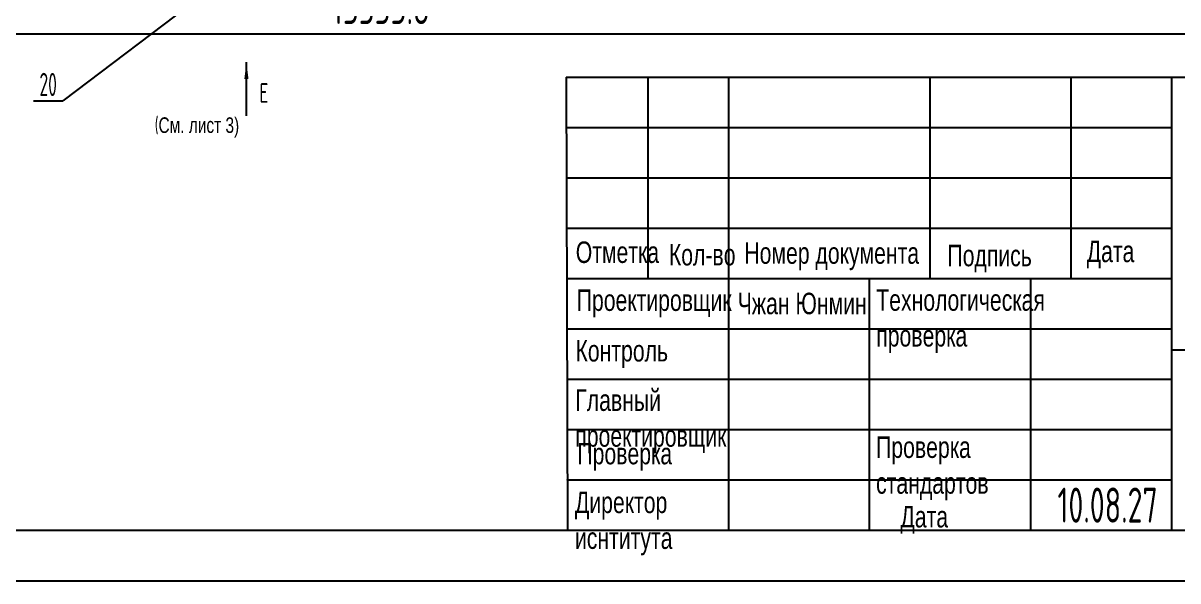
# Model space of a CAD drawing. Header units: millimetres. Extents: x 0 to 27300, y -12741 to 19305.
# Drawn here: x 11877 to 19274, y 0 to 3573 of the extents above; entities that cross this region are included whole.
import ezdxf
from ezdxf.enums import TextEntityAlignment as Align

# ---------------------------------------------------------------- set-up
doc = ezdxf.new("R2010")
doc.units = ezdxf.units.MM
doc.header["$LTSCALE"] = 650
for name, color, linetype in [('01', 7, 'Continuous'), ('02', 1, 'Continuous'), ('08', 1, 'Continuous'), ('11', 3, 'Continuous'), ('THICK', 7, 'Continuous')]:
    doc.layers.add(name, color=color, linetype=linetype)
doc.styles.get("Standard").update_dxf_attribs({"font": 'isocp', "width": 0.707, "bigfont": 'intecad.shx'})
doc.dimstyles.new('INTE', dxfattribs={"dimscale": 65, "dimtxt": 3.5, "dimasz": 3, "dimexe": 3, "dimexo": 0, "dimgap": 1, "dimtad": 1, "dimdsep": 46, "dimtxsty": 'Standard', "dimcen": 0, "dimclrd": 1, "dimclre": 1, "dimclrt": 3, "dimadec": 0, "dimazin": 0, "dimtfac": 1, "dimtmove": 0, "dimatfit": 0, "dimfxl": 1, "dimarcsym": 0})

# ---------------------------------------------------------------- blocks, each defined once
blk = doc.blocks.new('*D421')
at = {"layer": '08', "color": 1, "lineweight": -2}
for p, q in [((20833.6, 11277), (20833.6, 3306.5)), ((7500, 10564.9), (7500, 3306.5)), ((20638.6, 3501.5), (7695, 3501.5))]:
    blk.add_line(p, q, dxfattribs=at)
at = {"layer": '08', "color": 1}
for points in [[(7695, 3534), (7695, 3469), (7500, 3501.5)], [(20638.6, 3534), (20638.6, 3469), (20833.6, 3501.5)]]:
    blk.add_solid(points, dxfattribs=at)
at = {"layer": 'Defpoints', "color": 0}
for p in [(20833.6, 11277), (7500, 10564.9), (7500, 3501.5)]:
    blk.add_point(p, dxfattribs=at)
at = {"layer": '08', "color": 3, "insert": (14166.8, 3680.3), "char_height": 227.5, "attachment_point": 5}
blk.add_mtext('13333.6', dxfattribs=at)
blk = doc.blocks.new('*U543')
at = {"layer": '01'}
blk.add_lwpolyline([(25, 5), (415, 5)], dxfattribs=at)
at = {"layer": '02'}
blk.add_lwpolyline([(0, 0), (420, 0)], dxfattribs=at)

msp = doc.modelspace()

# ---------------------------------------------------------------- linework, layer by layer
at = {"layer": '02'}
for p, q in [((14441.055, 4823.915), (12130.958, 3075.914)), ((13307.645, 2979.847), (13307.645, 3321.847)), ((11944.958, 3075.914), (12130.958, 3075.914))]:
    msp.add_line(p, q, dxfattribs=at)
msp.add_lwpolyline([(13307.645, 3213.847, 27, 0, 0), (13307.645, 3321.847, 0, 0, 0)], format="xyseb", dxfattribs=at)
at = {"layer": 'THICK'}
for p, q in [((15355.635, 3227.64), (15364.44, 325)), ((15355.635, 3227.64), (26975, 3227.64)), ((15880.298, 3226.24), (15880.298, 3227.64)), ((15880.465, 1937.578), (15880.465, 3227.64)), ((16396.49, 325), (16396.49, 3227.64)), ((17686.552, 1937.578), (17686.552, 3227.64)), ((18589.595, 1937.578), (18589.595, 3227.64)), ((19234.626, 325), (19234.626, 3227.64)), ((15364.44, 2260.093), (19234.626, 2260.093)), ((15364.44, 1937.578), (19234.626, 1937.578)), ((17299.533, 325), (17299.533, 1937.578)), ((18331.583, 325), (18331.583, 1937.578)), ((19234.626, 1480.465), (22782.298, 1480.465)), ((15364.44, 325), (26975, 325))]:
    msp.add_line(p, q, dxfattribs=at)
at = {"layer": 'THICK', "color": 3}
for p, q in [((15364.44, 2905.125), (19234.626, 2905.125)), ((15364.44, 2582.609), (19234.626, 2582.609)), ((15364.44, 1615.062), (19234.626, 1615.062)), ((15364.44, 1292.547), (19234.626, 1292.547)), ((15364.44, 970.031), (19234.626, 970.031)), ((15364.44, 647.516), (19234.626, 647.516))]:
    msp.add_line(p, q, dxfattribs=at)
for p in [(15364.44, 647.516), (15364.44, 325)]:
    msp.add_point(p, dxfattribs=at)

# ---------------------------------------------------------------- block references
at = {"layer": '11', "xscale": 65, "yscale": 65, "zscale": 65}
msp.add_blockref('*U543', (0, 0), dxfattribs=at)

# ---------------------------------------------------------------- texts
at = {"layer": '01', "char_height": 137.53696, "attachment_point": 1}
for s, insert in [('{\\fArial|b0|i0|c204|p34;Отметка}', (15417.113, 2174.158)), ('{\\fArial|b0|i0|c204|p34;Кол-во}', (16013.568, 2158.337)), ('{\\fArial|b0|i0|c204|p34;Номер документа}', (16496.704, 2168.92)), ('{\\fArial|b0|i0|c204|p34;Подпись}', (17797.653, 2153.063)), ('{\\fArial|b0|i0|c204|p34;Дата}', (18689.696, 2179.432)), ('{\\fArial|b0|i0|c204|p34;Проектировщик}', (15423.166, 1866.94)), ('{\\fArial|b0|i0|c204|p34;Технологическая\\Pпроверка}', (17341.787, 1867.974)), ('{\\fArial|b0|i0|c204|p34;\\C3;Чжан Юнмин}', (16454.499, 1845.81)), ('{\\fArial|b0|i0|c204|p34;Контроль}', (15415.266, 1542.977)), ('{\\fArial|b0|i0|c204|p34;Главный\\Pпроектировщик}', (15414.048, 1226.412)), ('{\\fArial|b0|i0|c204|p34;Проверка\\Pстандартов}', (17340.47, 925.216)), ('{\\fArial|b0|i0|c204|p34;Проверка}', (15427.489, 884.353)), ('{\\fArial|b0|i0|c204|p34;Директор\\Pиснтитута}', (15411.932, 571.862)), ('{\\fArial|b0|i0|c204|p34;Дата}', (17496.735, 479.933))]:
    msp.add_mtext(s, dxfattribs=dict(at, insert=insert))
at = {"layer": '11'}
for s, height, width, p, p2 in [('20', 148.4924, 0.600864, (11982.158, 3105.914), (12093.758, 3105.914)), ('10.08.27', 224.6437, 0.642055, (18502.723, 373.138), (19144.562, 373.138))]:
    msp.add_text(s, height=height, dxfattribs=dict(at, width=width)).set_placement(p, p2, align=Align.FIT)
at = {"layer": '11', "width": 0.707}
msp.add_text('E', height=126, dxfattribs=at).set_placement((13391.173, 3024.064), align=Align.BOTTOM_LEFT)
at = {"layer": '11', "insert": (12720.869, 2969.338), "char_height": 100, "attachment_point": 1}
msp.add_mtext('{\\Fisocp,intecad|c204;(\\fArial|b0|i0|c204|p34;См. лист 3)}', dxfattribs=at)

# ---------------------------------------------------------------- dimensions: what is measured, and where the dimension line sits
at = {"layer": '08'}
dim = msp.add_linear_dim(base=(7499.982, 3501.512), p1=(20833.582, 11277.011), p2=(7499.982, 10564.859), dimstyle='INTE', dxfattribs=at)
dim.commit()
dim.dimension.update_dxf_attribs({"geometry": '*D421', "text_midpoint": (14166.782, 3680.262)})

doc.saveas('drawing.dxf')
